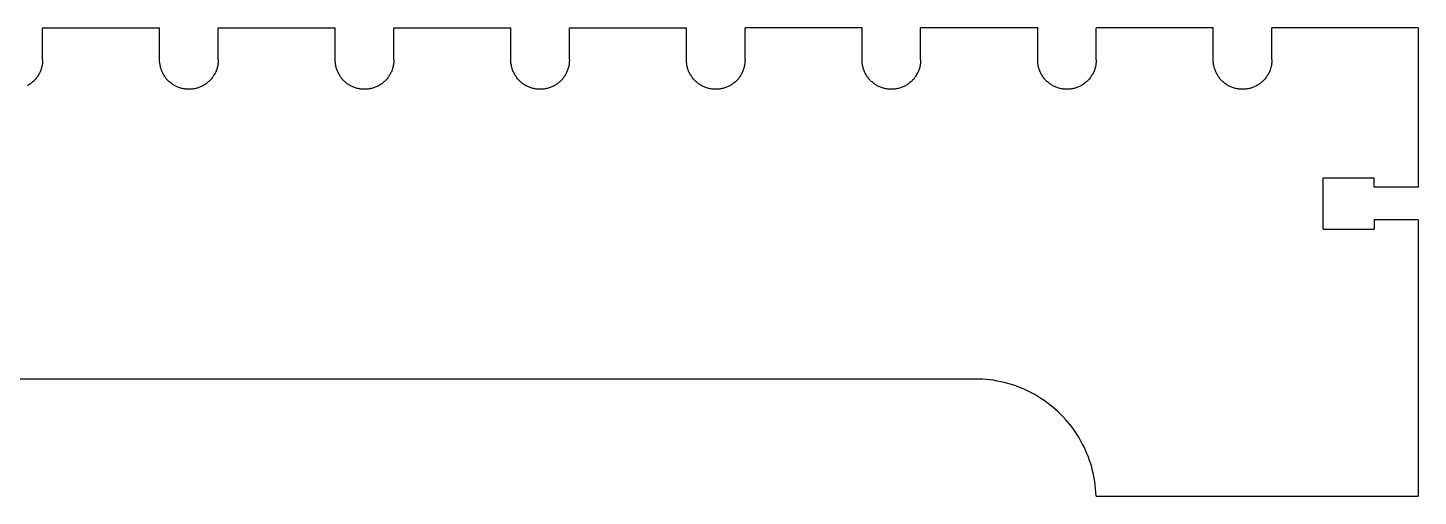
# Model space of a CAD drawing. Extents: x -54 to 50, y -44 to 48.
# Drawn here: x -15.92 to -4.05, y -43.77 to -39.77 of the extents above; entities that cross this region are included whole.
import ezdxf

# ---------------------------------------------------------------- set-up
doc = ezdxf.new("R2010")
doc.units = 0
doc.header["$MEASUREMENT"] = 0
doc.layers.get('0').update_dxf_attribs({"linetype": 'CONTINUOUS'})

msp = doc.modelspace()

# ---------------------------------------------------------------- linework, layer by layer
at = {"color": 1}
for p, q in [((-15.796, -39.767), (-14.796, -39.767)), ((-14.296, -39.767), (-13.296, -39.767)), ((-12.796, -39.767), (-11.796, -39.767)), ((-11.296, -39.767), (-10.296, -39.767)), ((-8.796, -39.767), (-9.796, -39.767)), ((-7.296, -39.767), (-8.296, -39.767)), ((-5.796, -39.767), (-6.796, -39.767)), ((-4.046, -39.767), (-5.296, -39.767)), ((-4.858, -41.049), (-4.421, -41.049)), ((-4.046, -41.127), (-4.421, -41.127)), ((-4.046, -41.408), (-4.421, -41.408)), ((-4.858, -41.486), (-4.421, -41.486)), ((-7.797, -42.767), (-22.796, -42.767)), ((-6.797, -43.767), (-4.046, -43.767))]:
    msp.add_line(p, q, dxfattribs=at)
at = {"color": 3}
for p, q in [((-15.796, -40.042), (-15.796, -39.767)), ((-14.796, -40.042), (-14.796, -39.767)), ((-14.296, -40.042), (-14.296, -39.767)), ((-13.296, -40.042), (-13.296, -39.767)), ((-12.796, -40.042), (-12.796, -39.767)), ((-11.796, -40.042), (-11.796, -39.767)), ((-11.296, -40.042), (-11.296, -39.767)), ((-10.296, -40.042), (-10.296, -39.767)), ((-9.796, -40.042), (-9.796, -39.767)), ((-8.796, -40.042), (-8.796, -39.767)), ((-8.296, -40.042), (-8.296, -39.767)), ((-7.296, -40.042), (-7.296, -39.767)), ((-6.796, -40.042), (-6.796, -39.767)), ((-5.796, -40.042), (-5.796, -39.767)), ((-5.296, -40.042), (-5.296, -39.767)), ((-4.046, -39.767), (-4.046, -41.127)), ((-4.858, -41.486), (-4.858, -41.049)), ((-4.421, -41.127), (-4.421, -41.049)), ((-4.421, -41.408), (-4.421, -41.486)), ((-4.046, -41.408), (-4.046, -43.767)), ((-6.797, -43.767), (-6.797, -43.766))]:
    msp.add_line(p, q, dxfattribs=at)
for p, q in [((-15.817, -40.142), (-15.82, -40.149)), ((-15.814, -40.134), (-15.817, -40.142)), ((-15.811, -40.127), (-15.814, -40.134)), ((-15.808, -40.12), (-15.811, -40.127)), ((-15.806, -40.112), (-15.808, -40.12)), ((-15.804, -40.105), (-15.806, -40.112)), ((-15.802, -40.097), (-15.804, -40.105)), ((-15.8, -40.089), (-15.802, -40.097)), ((-15.799, -40.082), (-15.8, -40.089)), ((-15.798, -40.074), (-15.799, -40.082)), ((-15.797, -40.066), (-15.798, -40.074)), ((-15.796, -40.05), (-15.797, -40.058)), ((-15.797, -40.058), (-15.797, -40.066)), ((-15.796, -40.042), (-15.796, -40.05)), ((-14.796, -40.05), (-14.796, -40.042)), ((-14.796, -40.058), (-14.796, -40.05)), ((-14.795, -40.066), (-14.796, -40.058)), ((-14.794, -40.074), (-14.795, -40.066)), ((-14.793, -40.082), (-14.794, -40.074)), ((-14.792, -40.089), (-14.793, -40.082)), ((-14.79, -40.097), (-14.792, -40.089)), ((-14.788, -40.105), (-14.79, -40.097)), ((-14.786, -40.112), (-14.788, -40.105)), ((-14.784, -40.12), (-14.786, -40.112)), ((-14.781, -40.127), (-14.784, -40.12)), ((-14.778, -40.134), (-14.781, -40.127)), ((-14.775, -40.142), (-14.778, -40.134)), ((-14.772, -40.149), (-14.775, -40.142)), ((-14.317, -40.142), (-14.32, -40.149)), ((-14.314, -40.134), (-14.317, -40.142)), ((-14.311, -40.127), (-14.314, -40.134)), ((-14.308, -40.12), (-14.311, -40.127)), ((-14.306, -40.112), (-14.308, -40.12)), ((-14.304, -40.105), (-14.306, -40.112)), ((-14.302, -40.097), (-14.304, -40.105)), ((-14.3, -40.089), (-14.302, -40.097)), ((-14.299, -40.082), (-14.3, -40.089)), ((-14.298, -40.074), (-14.299, -40.082)), ((-14.297, -40.066), (-14.298, -40.074)), ((-14.296, -40.05), (-14.297, -40.058)), ((-14.297, -40.058), (-14.297, -40.066)), ((-14.296, -40.042), (-14.296, -40.05)), ((-13.296, -40.05), (-13.296, -40.042)), ((-13.296, -40.058), (-13.296, -40.05)), ((-13.295, -40.066), (-13.296, -40.058)), ((-13.294, -40.074), (-13.295, -40.066)), ((-13.293, -40.082), (-13.294, -40.074)), ((-13.292, -40.089), (-13.293, -40.082)), ((-13.29, -40.097), (-13.292, -40.089)), ((-13.288, -40.105), (-13.29, -40.097)), ((-13.286, -40.112), (-13.288, -40.105)), ((-13.284, -40.12), (-13.286, -40.112)), ((-13.281, -40.127), (-13.284, -40.12)), ((-13.278, -40.134), (-13.281, -40.127)), ((-13.275, -40.142), (-13.278, -40.134)), ((-13.272, -40.149), (-13.275, -40.142)), ((-12.817, -40.142), (-12.82, -40.149)), ((-12.814, -40.134), (-12.817, -40.142)), ((-12.811, -40.127), (-12.814, -40.134)), ((-12.808, -40.12), (-12.811, -40.127)), ((-12.806, -40.112), (-12.808, -40.12)), ((-12.804, -40.105), (-12.806, -40.112)), ((-12.802, -40.097), (-12.804, -40.105)), ((-12.8, -40.089), (-12.802, -40.097)), ((-12.799, -40.082), (-12.8, -40.089)), ((-12.798, -40.074), (-12.799, -40.082)), ((-12.797, -40.066), (-12.798, -40.074)), ((-12.796, -40.05), (-12.797, -40.058)), ((-12.797, -40.058), (-12.797, -40.066)), ((-12.796, -40.042), (-12.796, -40.05)), ((-11.796, -40.05), (-11.796, -40.042)), ((-11.796, -40.058), (-11.796, -40.05)), ((-11.795, -40.066), (-11.796, -40.058)), ((-11.794, -40.074), (-11.795, -40.066)), ((-11.793, -40.082), (-11.794, -40.074)), ((-11.792, -40.089), (-11.793, -40.082)), ((-11.79, -40.097), (-11.792, -40.089)), ((-11.788, -40.105), (-11.79, -40.097)), ((-11.786, -40.112), (-11.788, -40.105)), ((-11.784, -40.12), (-11.786, -40.112)), ((-11.781, -40.127), (-11.784, -40.12)), ((-11.778, -40.134), (-11.781, -40.127)), ((-11.775, -40.142), (-11.778, -40.134)), ((-11.772, -40.149), (-11.775, -40.142)), ((-11.317, -40.142), (-11.32, -40.149)), ((-11.314, -40.134), (-11.317, -40.142)), ((-11.311, -40.127), (-11.314, -40.134)), ((-11.308, -40.12), (-11.311, -40.127)), ((-11.306, -40.112), (-11.308, -40.12)), ((-11.304, -40.105), (-11.306, -40.112)), ((-11.302, -40.097), (-11.304, -40.105)), ((-11.3, -40.089), (-11.302, -40.097)), ((-11.299, -40.082), (-11.3, -40.089)), ((-11.298, -40.074), (-11.299, -40.082)), ((-11.297, -40.066), (-11.298, -40.074)), ((-11.296, -40.05), (-11.297, -40.058)), ((-11.297, -40.058), (-11.297, -40.066)), ((-11.296, -40.042), (-11.296, -40.05)), ((-10.296, -40.05), (-10.296, -40.042)), ((-10.296, -40.058), (-10.296, -40.05)), ((-10.295, -40.066), (-10.296, -40.058)), ((-10.294, -40.074), (-10.295, -40.066)), ((-10.293, -40.082), (-10.294, -40.074)), ((-10.292, -40.089), (-10.293, -40.082)), ((-10.29, -40.097), (-10.292, -40.089)), ((-10.288, -40.105), (-10.29, -40.097)), ((-10.286, -40.112), (-10.288, -40.105)), ((-10.284, -40.12), (-10.286, -40.112)), ((-10.281, -40.127), (-10.284, -40.12)), ((-10.278, -40.134), (-10.281, -40.127)), ((-10.275, -40.142), (-10.278, -40.134)), ((-10.272, -40.149), (-10.275, -40.142)), ((-9.817, -40.142), (-9.82, -40.149)), ((-9.814, -40.134), (-9.817, -40.142)), ((-9.811, -40.127), (-9.814, -40.134)), ((-9.808, -40.12), (-9.811, -40.127)), ((-9.806, -40.112), (-9.808, -40.12)), ((-9.804, -40.105), (-9.806, -40.112)), ((-9.802, -40.097), (-9.804, -40.105)), ((-9.8, -40.089), (-9.802, -40.097)), ((-9.799, -40.082), (-9.8, -40.089)), ((-9.798, -40.074), (-9.799, -40.082)), ((-9.797, -40.066), (-9.798, -40.074)), ((-9.796, -40.05), (-9.797, -40.058)), ((-9.797, -40.058), (-9.797, -40.066)), ((-9.796, -40.042), (-9.796, -40.05)), ((-8.796, -40.05), (-8.796, -40.042)), ((-8.796, -40.058), (-8.796, -40.05)), ((-8.795, -40.066), (-8.796, -40.058)), ((-8.794, -40.074), (-8.795, -40.066)), ((-8.793, -40.082), (-8.794, -40.074)), ((-8.792, -40.089), (-8.793, -40.082)), ((-8.79, -40.097), (-8.792, -40.089)), ((-8.788, -40.105), (-8.79, -40.097)), ((-8.786, -40.112), (-8.788, -40.105)), ((-8.784, -40.12), (-8.786, -40.112)), ((-8.781, -40.127), (-8.784, -40.12)), ((-8.778, -40.134), (-8.781, -40.127)), ((-8.775, -40.142), (-8.778, -40.134)), ((-8.772, -40.149), (-8.775, -40.142)), ((-8.317, -40.142), (-8.32, -40.149)), ((-8.314, -40.134), (-8.317, -40.142)), ((-8.311, -40.127), (-8.314, -40.134)), ((-8.308, -40.12), (-8.311, -40.127)), ((-8.306, -40.112), (-8.308, -40.12)), ((-8.304, -40.105), (-8.306, -40.112)), ((-8.302, -40.097), (-8.304, -40.105)), ((-8.3, -40.089), (-8.302, -40.097)), ((-8.299, -40.082), (-8.3, -40.089)), ((-8.298, -40.074), (-8.299, -40.082)), ((-8.297, -40.066), (-8.298, -40.074)), ((-8.296, -40.05), (-8.297, -40.058)), ((-8.297, -40.058), (-8.297, -40.066)), ((-8.296, -40.042), (-8.296, -40.05)), ((-7.296, -40.05), (-7.296, -40.042)), ((-7.296, -40.058), (-7.296, -40.05)), ((-7.295, -40.066), (-7.296, -40.058)), ((-7.294, -40.074), (-7.295, -40.066)), ((-7.293, -40.082), (-7.294, -40.074)), ((-7.292, -40.089), (-7.293, -40.082)), ((-7.29, -40.097), (-7.292, -40.089)), ((-7.288, -40.105), (-7.29, -40.097)), ((-7.286, -40.112), (-7.288, -40.105)), ((-7.284, -40.12), (-7.286, -40.112)), ((-7.281, -40.127), (-7.284, -40.12)), ((-7.278, -40.134), (-7.281, -40.127)), ((-7.275, -40.142), (-7.278, -40.134)), ((-7.272, -40.149), (-7.275, -40.142)), ((-6.817, -40.142), (-6.82, -40.149)), ((-6.814, -40.134), (-6.817, -40.142)), ((-6.811, -40.127), (-6.814, -40.134)), ((-6.808, -40.12), (-6.811, -40.127)), ((-6.806, -40.112), (-6.808, -40.12)), ((-6.804, -40.105), (-6.806, -40.112)), ((-6.802, -40.097), (-6.804, -40.105)), ((-6.8, -40.089), (-6.802, -40.097)), ((-6.799, -40.082), (-6.8, -40.089)), ((-6.798, -40.074), (-6.799, -40.082)), ((-6.797, -40.066), (-6.798, -40.074)), ((-6.796, -40.05), (-6.797, -40.058)), ((-6.797, -40.058), (-6.797, -40.066)), ((-6.796, -40.042), (-6.796, -40.05)), ((-5.796, -40.05), (-5.796, -40.042)), ((-5.796, -40.058), (-5.796, -40.05)), ((-5.795, -40.066), (-5.796, -40.058)), ((-5.794, -40.074), (-5.795, -40.066)), ((-5.793, -40.082), (-5.794, -40.074)), ((-5.792, -40.089), (-5.793, -40.082)), ((-5.79, -40.097), (-5.792, -40.089)), ((-5.788, -40.105), (-5.79, -40.097)), ((-5.786, -40.112), (-5.788, -40.105)), ((-5.784, -40.12), (-5.786, -40.112)), ((-5.781, -40.127), (-5.784, -40.12)), ((-5.778, -40.134), (-5.781, -40.127)), ((-5.775, -40.142), (-5.778, -40.134)), ((-5.772, -40.149), (-5.775, -40.142)), ((-5.317, -40.142), (-5.32, -40.149)), ((-5.314, -40.134), (-5.317, -40.142)), ((-5.311, -40.127), (-5.314, -40.134)), ((-5.308, -40.12), (-5.311, -40.127)), ((-5.306, -40.112), (-5.308, -40.12)), ((-5.304, -40.105), (-5.306, -40.112)), ((-5.302, -40.097), (-5.304, -40.105)), ((-5.3, -40.089), (-5.302, -40.097)), ((-5.299, -40.082), (-5.3, -40.089)), ((-5.298, -40.074), (-5.299, -40.082)), ((-5.297, -40.066), (-5.298, -40.074)), ((-5.296, -40.05), (-5.297, -40.058)), ((-5.297, -40.058), (-5.297, -40.066)), ((-5.296, -40.042), (-5.296, -40.05)), ((-15.919, -40.258), (-15.926, -40.262)), ((-15.912, -40.254), (-15.919, -40.258)), ((-15.905, -40.249), (-15.912, -40.254)), ((-15.899, -40.245), (-15.905, -40.249)), ((-15.893, -40.24), (-15.899, -40.245)), ((-15.887, -40.235), (-15.893, -40.24)), ((-15.881, -40.23), (-15.887, -40.235)), ((-15.875, -40.225), (-15.881, -40.23)), ((-15.869, -40.219), (-15.875, -40.225)), ((-15.864, -40.214), (-15.869, -40.219)), ((-15.858, -40.208), (-15.864, -40.214)), ((-15.853, -40.202), (-15.858, -40.208)), ((-15.848, -40.196), (-15.853, -40.202)), ((-15.844, -40.189), (-15.848, -40.196)), ((-15.839, -40.183), (-15.844, -40.189)), ((-15.835, -40.176), (-15.839, -40.183)), ((-15.831, -40.17), (-15.835, -40.176)), ((-15.827, -40.163), (-15.831, -40.17)), ((-15.823, -40.156), (-15.827, -40.163)), ((-15.82, -40.149), (-15.823, -40.156)), ((-14.769, -40.156), (-14.772, -40.149)), ((-14.765, -40.163), (-14.769, -40.156)), ((-14.761, -40.17), (-14.765, -40.163)), ((-14.757, -40.176), (-14.761, -40.17)), ((-14.753, -40.183), (-14.757, -40.176)), ((-14.748, -40.189), (-14.753, -40.183)), ((-14.744, -40.196), (-14.748, -40.189)), ((-14.739, -40.202), (-14.744, -40.196)), ((-14.734, -40.208), (-14.739, -40.202)), ((-14.728, -40.214), (-14.734, -40.208)), ((-14.723, -40.219), (-14.728, -40.214)), ((-14.717, -40.225), (-14.723, -40.219)), ((-14.711, -40.23), (-14.717, -40.225)), ((-14.705, -40.235), (-14.711, -40.23)), ((-14.699, -40.24), (-14.705, -40.235)), ((-14.693, -40.245), (-14.699, -40.24)), ((-14.687, -40.249), (-14.693, -40.245)), ((-14.68, -40.254), (-14.687, -40.249)), ((-14.673, -40.258), (-14.68, -40.254)), ((-14.666, -40.262), (-14.673, -40.258)), ((-14.419, -40.258), (-14.426, -40.262)), ((-14.412, -40.254), (-14.419, -40.258)), ((-14.405, -40.249), (-14.412, -40.254)), ((-14.399, -40.245), (-14.405, -40.249)), ((-14.393, -40.24), (-14.399, -40.245)), ((-14.387, -40.235), (-14.393, -40.24)), ((-14.381, -40.23), (-14.387, -40.235)), ((-14.375, -40.225), (-14.381, -40.23)), ((-14.369, -40.219), (-14.375, -40.225)), ((-14.364, -40.214), (-14.369, -40.219)), ((-14.358, -40.208), (-14.364, -40.214)), ((-14.353, -40.202), (-14.358, -40.208)), ((-14.348, -40.196), (-14.353, -40.202)), ((-14.344, -40.189), (-14.348, -40.196)), ((-14.339, -40.183), (-14.344, -40.189)), ((-14.335, -40.176), (-14.339, -40.183)), ((-14.331, -40.17), (-14.335, -40.176)), ((-14.327, -40.163), (-14.331, -40.17)), ((-14.323, -40.156), (-14.327, -40.163)), ((-14.32, -40.149), (-14.323, -40.156)), ((-13.269, -40.156), (-13.272, -40.149)), ((-13.265, -40.163), (-13.269, -40.156)), ((-13.261, -40.17), (-13.265, -40.163)), ((-13.257, -40.176), (-13.261, -40.17)), ((-13.253, -40.183), (-13.257, -40.176)), ((-13.248, -40.189), (-13.253, -40.183)), ((-13.244, -40.196), (-13.248, -40.189)), ((-13.239, -40.202), (-13.244, -40.196)), ((-13.234, -40.208), (-13.239, -40.202)), ((-13.228, -40.214), (-13.234, -40.208)), ((-13.223, -40.219), (-13.228, -40.214)), ((-13.217, -40.225), (-13.223, -40.219)), ((-13.211, -40.23), (-13.217, -40.225)), ((-13.205, -40.235), (-13.211, -40.23)), ((-13.199, -40.24), (-13.205, -40.235)), ((-13.193, -40.245), (-13.199, -40.24)), ((-13.187, -40.249), (-13.193, -40.245)), ((-13.18, -40.254), (-13.187, -40.249)), ((-13.173, -40.258), (-13.18, -40.254)), ((-13.166, -40.262), (-13.173, -40.258)), ((-12.919, -40.258), (-12.926, -40.262)), ((-12.912, -40.254), (-12.919, -40.258)), ((-12.905, -40.249), (-12.912, -40.254)), ((-12.899, -40.245), (-12.905, -40.249)), ((-12.893, -40.24), (-12.899, -40.245)), ((-12.887, -40.235), (-12.893, -40.24)), ((-12.881, -40.23), (-12.887, -40.235)), ((-12.875, -40.225), (-12.881, -40.23)), ((-12.869, -40.219), (-12.875, -40.225)), ((-12.864, -40.214), (-12.869, -40.219)), ((-12.858, -40.208), (-12.864, -40.214)), ((-12.853, -40.202), (-12.858, -40.208)), ((-12.848, -40.196), (-12.853, -40.202)), ((-12.844, -40.189), (-12.848, -40.196)), ((-12.839, -40.183), (-12.844, -40.189)), ((-12.835, -40.176), (-12.839, -40.183)), ((-12.831, -40.17), (-12.835, -40.176)), ((-12.827, -40.163), (-12.831, -40.17)), ((-12.823, -40.156), (-12.827, -40.163)), ((-12.82, -40.149), (-12.823, -40.156)), ((-11.769, -40.156), (-11.772, -40.149)), ((-11.765, -40.163), (-11.769, -40.156)), ((-11.761, -40.17), (-11.765, -40.163)), ((-11.757, -40.176), (-11.761, -40.17)), ((-11.753, -40.183), (-11.757, -40.176)), ((-11.748, -40.189), (-11.753, -40.183)), ((-11.744, -40.196), (-11.748, -40.189)), ((-11.739, -40.202), (-11.744, -40.196)), ((-11.734, -40.208), (-11.739, -40.202)), ((-11.728, -40.214), (-11.734, -40.208)), ((-11.723, -40.219), (-11.728, -40.214)), ((-11.717, -40.225), (-11.723, -40.219)), ((-11.711, -40.23), (-11.717, -40.225)), ((-11.705, -40.235), (-11.711, -40.23)), ((-11.699, -40.24), (-11.705, -40.235)), ((-11.693, -40.245), (-11.699, -40.24)), ((-11.687, -40.249), (-11.693, -40.245)), ((-11.68, -40.254), (-11.687, -40.249)), ((-11.673, -40.258), (-11.68, -40.254)), ((-11.666, -40.262), (-11.673, -40.258)), ((-11.419, -40.258), (-11.426, -40.262)), ((-11.412, -40.254), (-11.419, -40.258)), ((-11.405, -40.249), (-11.412, -40.254)), ((-11.399, -40.245), (-11.405, -40.249)), ((-11.393, -40.24), (-11.399, -40.245)), ((-11.387, -40.235), (-11.393, -40.24)), ((-11.381, -40.23), (-11.387, -40.235)), ((-11.375, -40.225), (-11.381, -40.23)), ((-11.369, -40.219), (-11.375, -40.225)), ((-11.364, -40.214), (-11.369, -40.219)), ((-11.358, -40.208), (-11.364, -40.214)), ((-11.353, -40.202), (-11.358, -40.208)), ((-11.348, -40.196), (-11.353, -40.202)), ((-11.344, -40.189), (-11.348, -40.196)), ((-11.339, -40.183), (-11.344, -40.189)), ((-11.335, -40.176), (-11.339, -40.183)), ((-11.331, -40.17), (-11.335, -40.176)), ((-11.327, -40.163), (-11.331, -40.17)), ((-11.323, -40.156), (-11.327, -40.163)), ((-11.32, -40.149), (-11.323, -40.156)), ((-10.269, -40.156), (-10.272, -40.149)), ((-10.265, -40.163), (-10.269, -40.156)), ((-10.261, -40.17), (-10.265, -40.163)), ((-10.257, -40.176), (-10.261, -40.17)), ((-10.253, -40.183), (-10.257, -40.176)), ((-10.248, -40.189), (-10.253, -40.183)), ((-10.244, -40.196), (-10.248, -40.189)), ((-10.239, -40.202), (-10.244, -40.196)), ((-10.234, -40.208), (-10.239, -40.202)), ((-10.228, -40.214), (-10.234, -40.208)), ((-10.223, -40.219), (-10.228, -40.214)), ((-10.217, -40.225), (-10.223, -40.219)), ((-10.211, -40.23), (-10.217, -40.225)), ((-10.205, -40.235), (-10.211, -40.23)), ((-10.199, -40.24), (-10.205, -40.235)), ((-10.193, -40.245), (-10.199, -40.24)), ((-10.187, -40.249), (-10.193, -40.245)), ((-10.18, -40.254), (-10.187, -40.249)), ((-10.173, -40.258), (-10.18, -40.254)), ((-10.166, -40.262), (-10.173, -40.258)), ((-9.919, -40.258), (-9.926, -40.262)), ((-9.912, -40.254), (-9.919, -40.258)), ((-9.905, -40.249), (-9.912, -40.254)), ((-9.899, -40.245), (-9.905, -40.249)), ((-9.893, -40.24), (-9.899, -40.245)), ((-9.887, -40.235), (-9.893, -40.24)), ((-9.881, -40.23), (-9.887, -40.235)), ((-9.875, -40.225), (-9.881, -40.23)), ((-9.869, -40.219), (-9.875, -40.225)), ((-9.864, -40.214), (-9.869, -40.219)), ((-9.858, -40.208), (-9.864, -40.214)), ((-9.853, -40.202), (-9.858, -40.208)), ((-9.848, -40.196), (-9.853, -40.202)), ((-9.844, -40.189), (-9.848, -40.196)), ((-9.839, -40.183), (-9.844, -40.189)), ((-9.835, -40.176), (-9.839, -40.183)), ((-9.831, -40.17), (-9.835, -40.176)), ((-9.827, -40.163), (-9.831, -40.17)), ((-9.823, -40.156), (-9.827, -40.163)), ((-9.82, -40.149), (-9.823, -40.156)), ((-8.769, -40.156), (-8.772, -40.149)), ((-8.765, -40.163), (-8.769, -40.156)), ((-8.761, -40.17), (-8.765, -40.163)), ((-8.757, -40.176), (-8.761, -40.17)), ((-8.753, -40.183), (-8.757, -40.176)), ((-8.748, -40.189), (-8.753, -40.183)), ((-8.744, -40.196), (-8.748, -40.189)), ((-8.739, -40.202), (-8.744, -40.196)), ((-8.734, -40.208), (-8.739, -40.202)), ((-8.728, -40.214), (-8.734, -40.208)), ((-8.723, -40.219), (-8.728, -40.214)), ((-8.717, -40.225), (-8.723, -40.219)), ((-8.711, -40.23), (-8.717, -40.225)), ((-8.705, -40.235), (-8.711, -40.23)), ((-8.699, -40.24), (-8.705, -40.235)), ((-8.693, -40.245), (-8.699, -40.24)), ((-8.687, -40.249), (-8.693, -40.245)), ((-8.68, -40.254), (-8.687, -40.249)), ((-8.673, -40.258), (-8.68, -40.254)), ((-8.666, -40.262), (-8.673, -40.258)), ((-8.419, -40.258), (-8.426, -40.262)), ((-8.412, -40.254), (-8.419, -40.258)), ((-8.405, -40.249), (-8.412, -40.254)), ((-8.399, -40.245), (-8.405, -40.249)), ((-8.393, -40.24), (-8.399, -40.245)), ((-8.387, -40.235), (-8.393, -40.24)), ((-8.381, -40.23), (-8.387, -40.235)), ((-8.375, -40.225), (-8.381, -40.23)), ((-8.369, -40.219), (-8.375, -40.225)), ((-8.364, -40.214), (-8.369, -40.219)), ((-8.358, -40.208), (-8.364, -40.214)), ((-8.353, -40.202), (-8.358, -40.208)), ((-8.348, -40.196), (-8.353, -40.202)), ((-8.344, -40.189), (-8.348, -40.196)), ((-8.339, -40.183), (-8.344, -40.189)), ((-8.335, -40.176), (-8.339, -40.183)), ((-8.331, -40.17), (-8.335, -40.176)), ((-8.327, -40.163), (-8.331, -40.17)), ((-8.323, -40.156), (-8.327, -40.163)), ((-8.32, -40.149), (-8.323, -40.156)), ((-7.269, -40.156), (-7.272, -40.149)), ((-7.265, -40.163), (-7.269, -40.156)), ((-7.261, -40.17), (-7.265, -40.163)), ((-7.257, -40.176), (-7.261, -40.17)), ((-7.253, -40.183), (-7.257, -40.176)), ((-7.248, -40.189), (-7.253, -40.183)), ((-7.244, -40.196), (-7.248, -40.189)), ((-7.239, -40.202), (-7.244, -40.196)), ((-7.234, -40.208), (-7.239, -40.202)), ((-7.228, -40.214), (-7.234, -40.208)), ((-7.223, -40.219), (-7.228, -40.214)), ((-7.217, -40.225), (-7.223, -40.219)), ((-7.211, -40.23), (-7.217, -40.225)), ((-7.205, -40.235), (-7.211, -40.23)), ((-7.199, -40.24), (-7.205, -40.235)), ((-7.193, -40.245), (-7.199, -40.24)), ((-7.187, -40.249), (-7.193, -40.245)), ((-7.18, -40.254), (-7.187, -40.249)), ((-7.173, -40.258), (-7.18, -40.254)), ((-7.166, -40.262), (-7.173, -40.258)), ((-6.919, -40.258), (-6.926, -40.262)), ((-6.912, -40.254), (-6.919, -40.258)), ((-6.905, -40.249), (-6.912, -40.254)), ((-6.899, -40.245), (-6.905, -40.249)), ((-6.893, -40.24), (-6.899, -40.245)), ((-6.887, -40.235), (-6.893, -40.24)), ((-6.881, -40.23), (-6.887, -40.235)), ((-6.875, -40.225), (-6.881, -40.23)), ((-6.869, -40.219), (-6.875, -40.225)), ((-6.864, -40.214), (-6.869, -40.219)), ((-6.858, -40.208), (-6.864, -40.214)), ((-6.853, -40.202), (-6.858, -40.208)), ((-6.848, -40.196), (-6.853, -40.202)), ((-6.844, -40.189), (-6.848, -40.196)), ((-6.839, -40.183), (-6.844, -40.189)), ((-6.835, -40.176), (-6.839, -40.183)), ((-6.831, -40.17), (-6.835, -40.176)), ((-6.827, -40.163), (-6.831, -40.17)), ((-6.823, -40.156), (-6.827, -40.163)), ((-6.82, -40.149), (-6.823, -40.156)), ((-5.769, -40.156), (-5.772, -40.149)), ((-5.765, -40.163), (-5.769, -40.156)), ((-5.761, -40.17), (-5.765, -40.163)), ((-5.757, -40.176), (-5.761, -40.17)), ((-5.753, -40.183), (-5.757, -40.176)), ((-5.748, -40.189), (-5.753, -40.183)), ((-5.744, -40.196), (-5.748, -40.189)), ((-5.739, -40.202), (-5.744, -40.196)), ((-5.734, -40.208), (-5.739, -40.202)), ((-5.728, -40.214), (-5.734, -40.208)), ((-5.723, -40.219), (-5.728, -40.214)), ((-5.717, -40.225), (-5.723, -40.219)), ((-5.711, -40.23), (-5.717, -40.225)), ((-5.705, -40.235), (-5.711, -40.23)), ((-5.699, -40.24), (-5.705, -40.235)), ((-5.693, -40.245), (-5.699, -40.24)), ((-5.687, -40.249), (-5.693, -40.245)), ((-5.68, -40.254), (-5.687, -40.249)), ((-5.673, -40.258), (-5.68, -40.254)), ((-5.666, -40.262), (-5.673, -40.258)), ((-5.419, -40.258), (-5.426, -40.262)), ((-5.412, -40.254), (-5.419, -40.258)), ((-5.405, -40.249), (-5.412, -40.254)), ((-5.399, -40.245), (-5.405, -40.249)), ((-5.393, -40.24), (-5.399, -40.245)), ((-5.387, -40.235), (-5.393, -40.24)), ((-5.381, -40.23), (-5.387, -40.235)), ((-5.375, -40.225), (-5.381, -40.23)), ((-5.369, -40.219), (-5.375, -40.225)), ((-5.364, -40.214), (-5.369, -40.219)), ((-5.358, -40.208), (-5.364, -40.214)), ((-5.353, -40.202), (-5.358, -40.208)), ((-5.348, -40.196), (-5.353, -40.202)), ((-5.344, -40.189), (-5.348, -40.196)), ((-5.339, -40.183), (-5.344, -40.189)), ((-5.335, -40.176), (-5.339, -40.183)), ((-5.331, -40.17), (-5.335, -40.176)), ((-5.327, -40.163), (-5.331, -40.17)), ((-5.323, -40.156), (-5.327, -40.163)), ((-5.32, -40.149), (-5.323, -40.156)), ((-14.66, -40.265), (-14.666, -40.262)), ((-14.652, -40.269), (-14.66, -40.265)), ((-14.645, -40.272), (-14.652, -40.269)), ((-14.638, -40.275), (-14.645, -40.272)), ((-14.631, -40.278), (-14.638, -40.275)), ((-14.623, -40.28), (-14.631, -40.278)), ((-14.616, -40.283), (-14.623, -40.28)), ((-14.608, -40.285), (-14.616, -40.283)), ((-14.601, -40.286), (-14.608, -40.285)), ((-14.593, -40.288), (-14.601, -40.286)), ((-14.585, -40.289), (-14.593, -40.288)), ((-14.577, -40.29), (-14.585, -40.289)), ((-14.57, -40.291), (-14.577, -40.29)), ((-14.562, -40.292), (-14.57, -40.291)), ((-14.554, -40.292), (-14.562, -40.292)), ((-14.546, -40.292), (-14.554, -40.292)), ((-14.538, -40.292), (-14.546, -40.292)), ((-14.53, -40.292), (-14.538, -40.292)), ((-14.522, -40.291), (-14.53, -40.292)), ((-14.515, -40.29), (-14.522, -40.291)), ((-14.507, -40.289), (-14.515, -40.29)), ((-14.499, -40.288), (-14.507, -40.289)), ((-14.491, -40.286), (-14.499, -40.288)), ((-14.484, -40.285), (-14.491, -40.286)), ((-14.476, -40.283), (-14.484, -40.285)), ((-14.469, -40.28), (-14.476, -40.283)), ((-14.461, -40.278), (-14.469, -40.28)), ((-14.454, -40.275), (-14.461, -40.278)), ((-14.447, -40.272), (-14.454, -40.275)), ((-14.44, -40.269), (-14.447, -40.272)), ((-14.433, -40.265), (-14.44, -40.269)), ((-14.426, -40.262), (-14.433, -40.265)), ((-13.16, -40.265), (-13.166, -40.262)), ((-13.152, -40.269), (-13.16, -40.265)), ((-13.145, -40.272), (-13.152, -40.269)), ((-13.138, -40.275), (-13.145, -40.272)), ((-13.131, -40.278), (-13.138, -40.275)), ((-13.123, -40.28), (-13.131, -40.278)), ((-13.116, -40.283), (-13.123, -40.28)), ((-13.108, -40.285), (-13.116, -40.283)), ((-13.101, -40.286), (-13.108, -40.285)), ((-13.093, -40.288), (-13.101, -40.286)), ((-13.085, -40.289), (-13.093, -40.288)), ((-13.077, -40.29), (-13.085, -40.289)), ((-13.07, -40.291), (-13.077, -40.29)), ((-13.062, -40.292), (-13.07, -40.291)), ((-13.054, -40.292), (-13.062, -40.292)), ((-13.046, -40.292), (-13.054, -40.292)), ((-13.038, -40.292), (-13.046, -40.292)), ((-13.03, -40.292), (-13.038, -40.292)), ((-13.022, -40.291), (-13.03, -40.292)), ((-13.015, -40.29), (-13.022, -40.291)), ((-13.007, -40.289), (-13.015, -40.29)), ((-12.999, -40.288), (-13.007, -40.289)), ((-12.991, -40.286), (-12.999, -40.288)), ((-12.984, -40.285), (-12.991, -40.286)), ((-12.976, -40.283), (-12.984, -40.285)), ((-12.969, -40.28), (-12.976, -40.283)), ((-12.961, -40.278), (-12.969, -40.28)), ((-12.954, -40.275), (-12.961, -40.278)), ((-12.947, -40.272), (-12.954, -40.275)), ((-12.94, -40.269), (-12.947, -40.272)), ((-12.933, -40.265), (-12.94, -40.269)), ((-12.926, -40.262), (-12.933, -40.265)), ((-11.66, -40.265), (-11.666, -40.262)), ((-11.652, -40.269), (-11.66, -40.265)), ((-11.645, -40.272), (-11.652, -40.269)), ((-11.638, -40.275), (-11.645, -40.272)), ((-11.631, -40.278), (-11.638, -40.275)), ((-11.623, -40.28), (-11.631, -40.278)), ((-11.616, -40.283), (-11.623, -40.28)), ((-11.608, -40.285), (-11.616, -40.283)), ((-11.601, -40.286), (-11.608, -40.285)), ((-11.593, -40.288), (-11.601, -40.286)), ((-11.585, -40.289), (-11.593, -40.288)), ((-11.577, -40.29), (-11.585, -40.289)), ((-11.57, -40.291), (-11.577, -40.29)), ((-11.562, -40.292), (-11.57, -40.291)), ((-11.554, -40.292), (-11.562, -40.292)), ((-11.546, -40.292), (-11.554, -40.292)), ((-11.538, -40.292), (-11.546, -40.292)), ((-11.53, -40.292), (-11.538, -40.292)), ((-11.522, -40.291), (-11.53, -40.292)), ((-11.515, -40.29), (-11.522, -40.291)), ((-11.507, -40.289), (-11.515, -40.29)), ((-11.499, -40.288), (-11.507, -40.289)), ((-11.491, -40.286), (-11.499, -40.288)), ((-11.484, -40.285), (-11.491, -40.286)), ((-11.476, -40.283), (-11.484, -40.285)), ((-11.469, -40.28), (-11.476, -40.283)), ((-11.461, -40.278), (-11.469, -40.28)), ((-11.454, -40.275), (-11.461, -40.278)), ((-11.447, -40.272), (-11.454, -40.275)), ((-11.44, -40.269), (-11.447, -40.272)), ((-11.433, -40.265), (-11.44, -40.269)), ((-11.426, -40.262), (-11.433, -40.265)), ((-10.16, -40.265), (-10.166, -40.262)), ((-10.152, -40.269), (-10.16, -40.265)), ((-10.145, -40.272), (-10.152, -40.269)), ((-10.138, -40.275), (-10.145, -40.272)), ((-10.131, -40.278), (-10.138, -40.275)), ((-10.123, -40.28), (-10.131, -40.278)), ((-10.116, -40.283), (-10.123, -40.28)), ((-10.108, -40.285), (-10.116, -40.283)), ((-10.101, -40.286), (-10.108, -40.285)), ((-10.093, -40.288), (-10.101, -40.286)), ((-10.085, -40.289), (-10.093, -40.288)), ((-10.077, -40.29), (-10.085, -40.289)), ((-10.07, -40.291), (-10.077, -40.29)), ((-10.062, -40.292), (-10.07, -40.291)), ((-10.054, -40.292), (-10.062, -40.292)), ((-10.046, -40.292), (-10.054, -40.292)), ((-10.038, -40.292), (-10.046, -40.292)), ((-10.03, -40.292), (-10.038, -40.292)), ((-10.022, -40.291), (-10.03, -40.292)), ((-10.015, -40.29), (-10.022, -40.291)), ((-10.007, -40.289), (-10.015, -40.29)), ((-9.999, -40.288), (-10.007, -40.289)), ((-9.991, -40.286), (-9.999, -40.288)), ((-9.984, -40.285), (-9.991, -40.286)), ((-9.976, -40.283), (-9.984, -40.285)), ((-9.969, -40.28), (-9.976, -40.283)), ((-9.961, -40.278), (-9.969, -40.28)), ((-9.954, -40.275), (-9.961, -40.278)), ((-9.947, -40.272), (-9.954, -40.275)), ((-9.94, -40.269), (-9.947, -40.272)), ((-9.933, -40.265), (-9.94, -40.269)), ((-9.926, -40.262), (-9.933, -40.265)), ((-8.66, -40.265), (-8.666, -40.262)), ((-8.652, -40.269), (-8.66, -40.265)), ((-8.645, -40.272), (-8.652, -40.269)), ((-8.638, -40.275), (-8.645, -40.272)), ((-8.631, -40.278), (-8.638, -40.275)), ((-8.623, -40.28), (-8.631, -40.278)), ((-8.616, -40.283), (-8.623, -40.28)), ((-8.608, -40.285), (-8.616, -40.283)), ((-8.601, -40.286), (-8.608, -40.285)), ((-8.593, -40.288), (-8.601, -40.286)), ((-8.585, -40.289), (-8.593, -40.288)), ((-8.577, -40.29), (-8.585, -40.289)), ((-8.57, -40.291), (-8.577, -40.29)), ((-8.562, -40.292), (-8.57, -40.291)), ((-8.554, -40.292), (-8.562, -40.292)), ((-8.546, -40.292), (-8.554, -40.292)), ((-8.538, -40.292), (-8.546, -40.292)), ((-8.53, -40.292), (-8.538, -40.292)), ((-8.522, -40.291), (-8.53, -40.292)), ((-8.515, -40.29), (-8.522, -40.291)), ((-8.507, -40.289), (-8.515, -40.29)), ((-8.499, -40.288), (-8.507, -40.289)), ((-8.491, -40.286), (-8.499, -40.288)), ((-8.484, -40.285), (-8.491, -40.286)), ((-8.476, -40.283), (-8.484, -40.285)), ((-8.469, -40.28), (-8.476, -40.283)), ((-8.461, -40.278), (-8.469, -40.28)), ((-8.454, -40.275), (-8.461, -40.278)), ((-8.447, -40.272), (-8.454, -40.275)), ((-8.44, -40.269), (-8.447, -40.272)), ((-8.433, -40.265), (-8.44, -40.269)), ((-8.426, -40.262), (-8.433, -40.265)), ((-7.16, -40.265), (-7.166, -40.262)), ((-7.152, -40.269), (-7.16, -40.265)), ((-7.145, -40.272), (-7.152, -40.269)), ((-7.138, -40.275), (-7.145, -40.272)), ((-7.131, -40.278), (-7.138, -40.275)), ((-7.123, -40.28), (-7.131, -40.278)), ((-7.116, -40.283), (-7.123, -40.28)), ((-7.108, -40.285), (-7.116, -40.283)), ((-7.101, -40.286), (-7.108, -40.285)), ((-7.093, -40.288), (-7.101, -40.286)), ((-7.085, -40.289), (-7.093, -40.288)), ((-7.077, -40.29), (-7.085, -40.289)), ((-7.07, -40.291), (-7.077, -40.29)), ((-7.062, -40.292), (-7.07, -40.291)), ((-7.054, -40.292), (-7.062, -40.292)), ((-7.046, -40.292), (-7.054, -40.292)), ((-7.038, -40.292), (-7.046, -40.292)), ((-7.03, -40.292), (-7.038, -40.292)), ((-7.022, -40.291), (-7.03, -40.292)), ((-7.015, -40.29), (-7.022, -40.291)), ((-7.007, -40.289), (-7.015, -40.29)), ((-6.999, -40.288), (-7.007, -40.289)), ((-6.991, -40.286), (-6.999, -40.288)), ((-6.984, -40.285), (-6.991, -40.286)), ((-6.976, -40.283), (-6.984, -40.285)), ((-6.969, -40.28), (-6.976, -40.283)), ((-6.961, -40.278), (-6.969, -40.28)), ((-6.954, -40.275), (-6.961, -40.278)), ((-6.947, -40.272), (-6.954, -40.275)), ((-6.94, -40.269), (-6.947, -40.272)), ((-6.933, -40.265), (-6.94, -40.269)), ((-6.926, -40.262), (-6.933, -40.265)), ((-5.66, -40.265), (-5.666, -40.262)), ((-5.652, -40.269), (-5.66, -40.265)), ((-5.645, -40.272), (-5.652, -40.269)), ((-5.638, -40.275), (-5.645, -40.272)), ((-5.631, -40.278), (-5.638, -40.275)), ((-5.623, -40.28), (-5.631, -40.278)), ((-5.616, -40.283), (-5.623, -40.28)), ((-5.608, -40.285), (-5.616, -40.283)), ((-5.601, -40.286), (-5.608, -40.285)), ((-5.593, -40.288), (-5.601, -40.286)), ((-5.585, -40.289), (-5.593, -40.288)), ((-5.577, -40.29), (-5.585, -40.289)), ((-5.57, -40.291), (-5.577, -40.29)), ((-5.562, -40.292), (-5.57, -40.291)), ((-5.554, -40.292), (-5.562, -40.292)), ((-5.546, -40.292), (-5.554, -40.292)), ((-5.538, -40.292), (-5.546, -40.292)), ((-5.53, -40.292), (-5.538, -40.292)), ((-5.522, -40.291), (-5.53, -40.292)), ((-5.515, -40.29), (-5.522, -40.291)), ((-5.507, -40.289), (-5.515, -40.29)), ((-5.499, -40.288), (-5.507, -40.289)), ((-5.491, -40.286), (-5.499, -40.288)), ((-5.484, -40.285), (-5.491, -40.286)), ((-5.476, -40.283), (-5.484, -40.285)), ((-5.469, -40.28), (-5.476, -40.283)), ((-5.461, -40.278), (-5.469, -40.28)), ((-5.454, -40.275), (-5.461, -40.278)), ((-5.447, -40.272), (-5.454, -40.275)), ((-5.44, -40.269), (-5.447, -40.272)), ((-5.433, -40.265), (-5.44, -40.269)), ((-5.426, -40.262), (-5.433, -40.265)), ((-7.766, -42.769), (-7.797, -42.767)), ((-7.735, -42.771), (-7.766, -42.769)), ((-7.704, -42.774), (-7.735, -42.771)), ((-7.673, -42.778), (-7.704, -42.774)), ((-7.642, -42.784), (-7.673, -42.778)), ((-7.612, -42.79), (-7.642, -42.784)), ((-7.581, -42.797), (-7.612, -42.79)), ((-7.551, -42.804), (-7.581, -42.797)), ((-7.521, -42.813), (-7.551, -42.804)), ((-7.492, -42.823), (-7.521, -42.813)), ((-7.462, -42.834), (-7.492, -42.823)), ((-7.433, -42.845), (-7.462, -42.834)), ((-7.405, -42.857), (-7.433, -42.845)), ((-7.377, -42.871), (-7.405, -42.857)), ((-7.349, -42.885), (-7.377, -42.871)), ((-7.321, -42.899), (-7.349, -42.885)), ((-7.294, -42.915), (-7.321, -42.899)), ((-7.268, -42.932), (-7.294, -42.915)), ((-7.242, -42.949), (-7.268, -42.932)), ((-7.217, -42.967), (-7.242, -42.949)), ((-7.192, -42.986), (-7.217, -42.967)), ((-7.168, -43.006), (-7.192, -42.986)), ((-7.144, -43.026), (-7.168, -43.006)), ((-7.121, -43.047), (-7.144, -43.026)), ((-7.098, -43.069), (-7.121, -43.047)), ((-7.077, -43.091), (-7.098, -43.069)), ((-7.056, -43.114), (-7.077, -43.091)), ((-7.035, -43.138), (-7.056, -43.114)), ((-7.016, -43.162), (-7.035, -43.138)), ((-6.997, -43.187), (-7.016, -43.162)), ((-6.979, -43.212), (-6.997, -43.187)), ((-6.962, -43.238), (-6.979, -43.212)), ((-6.945, -43.264), (-6.962, -43.238)), ((-6.929, -43.291), (-6.945, -43.264)), ((-6.915, -43.319), (-6.929, -43.291)), ((-6.9, -43.347), (-6.915, -43.319)), ((-6.887, -43.375), (-6.9, -43.347)), ((-6.875, -43.404), (-6.887, -43.375)), ((-6.863, -43.433), (-6.875, -43.404)), ((-6.853, -43.462), (-6.863, -43.433)), ((-6.843, -43.491), (-6.853, -43.462)), ((-6.834, -43.521), (-6.843, -43.491)), ((-6.827, -43.552), (-6.834, -43.521)), ((-6.82, -43.582), (-6.827, -43.552)), ((-6.814, -43.613), (-6.82, -43.582)), ((-6.808, -43.643), (-6.814, -43.613)), ((-6.804, -43.674), (-6.808, -43.643)), ((-6.801, -43.705), (-6.804, -43.674)), ((-6.799, -43.736), (-6.801, -43.705)), ((-6.797, -43.766), (-6.799, -43.736))]:
    msp.add_line(p, q)

doc.saveas('drawing.dxf')
